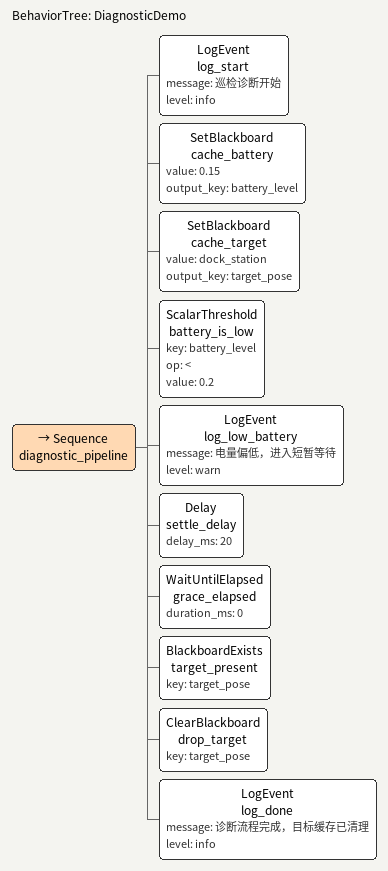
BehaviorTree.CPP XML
<?xml version="1.0"?>
<root main_tree_to_execute="DiagnosticDemo">
  <BehaviorTree ID="DiagnosticDemo">
    <Sequence name="diagnostic_pipeline">
      <LogEvent name="log_start"
                message="巡检诊断开始"
                level="info"/>

      <!-- 写入一个偏低电量读数到黑板 -->
      <SetBlackboard name="cache_battery"
                     value="0.15"
                     output_key="battery_level"/>

      <!-- 缓存一个目标，稍后清理，演示存在性 -->
      <SetBlackboard name="cache_target"
                     value="dock_station"
                     output_key="target_pose"/>

      <!-- 标量阈值：电量 < 0.2 判定为低电量 -->
      <ScalarThreshold name="battery_is_low"
                       key="battery_level"
                       op="&lt;"
                       value="0.2"/>

      <LogEvent name="log_low_battery"
                message="电量偏低，进入短暂等待"
                level="warn"/>

      <!-- 异步延时：演示 RUNNING 语义，20ms 后 SUCCESS -->
      <Delay name="settle_delay" delay_ms="20"/>

      <!-- 一次性到时：duration_ms=0 表示宽限期已满，首拍即 SUCCESS。
           （非零时长的 WaitUntilElapsed 需跨多拍评估，语义由单测覆盖；
           在单趟 Sequence 里用 0 演示“已到时”分支，保证整树收敛为 SUCCESS。） -->
      <WaitUntilElapsed name="grace_elapsed" duration_ms="0"/>

      <!-- 目标缓存此刻应存在 -->
      <BlackboardExists name="target_present" key="target_pose"/>

      <!-- 清理目标缓存 -->
      <ClearBlackboard name="drop_target" key="target_pose"/>

      <LogEvent name="log_done"
                message="诊断流程完成，目标缓存已清理"
                level="info"/>
    </Sequence>
  </BehaviorTree>
</root>
